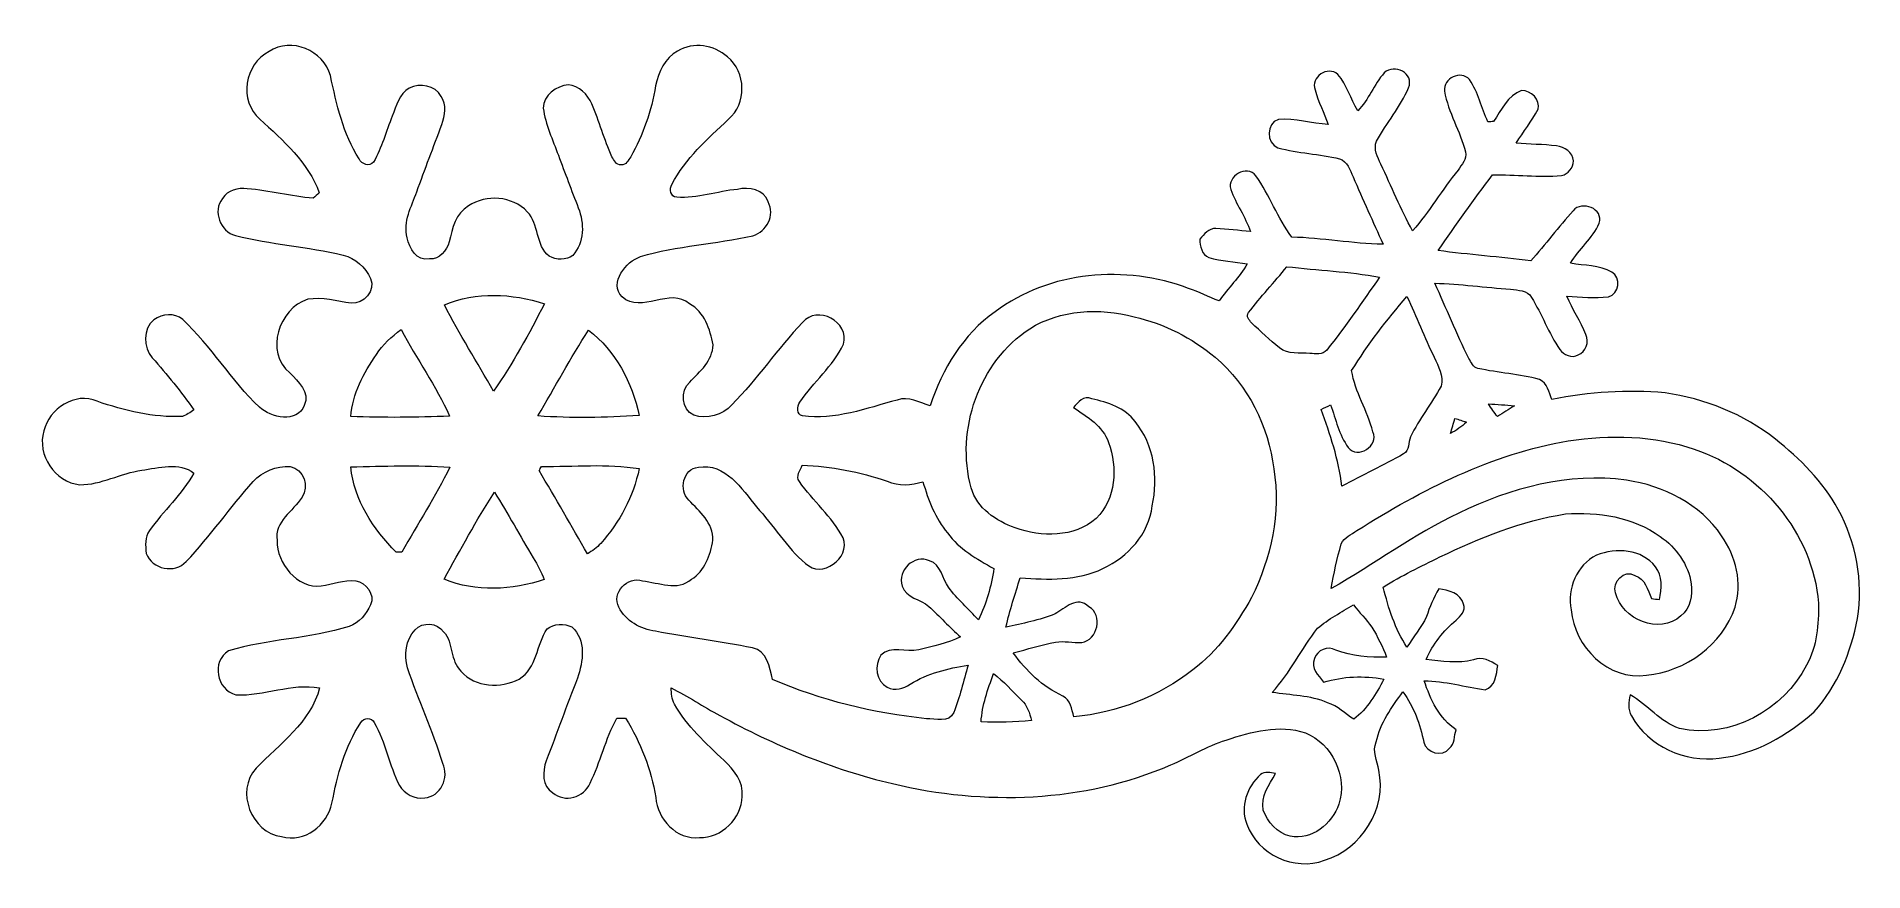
# Model space of a CAD drawing. Header units: centimetres. Extents: x -16.5 to 16.5, y -7.5 to 7.5.
import ezdxf

# ---------------------------------------------------------------- set-up
doc = ezdxf.new("R2010")
doc.units = ezdxf.units.CM
doc.header["$MEASUREMENT"] = 0
doc.layers.add('Layer 1', color=7, linetype='Continuous')

msp = doc.modelspace()

# ---------------------------------------------------------------- linework, layer by layer
at = {"layer": 'Layer 1', "color": 251, "lineweight": 9}
for points, knots in [([(-12.29333, 7.26808), (-11.89222, 7.53972), (-11.3112, 7.28642), (-11.18455, 6.83416), (-11.18455, 6.83416), (-11.07695, 6.31734), (-10.95877, 5.78289), (-10.66808, 5.3338), (-10.66808, 5.3338), (-10.62575, 5.23502), (-10.48358, 5.18493), (-10.40738, 5.27489), (-10.40738, 5.27489), (-10.26063, 5.53594), (-10.18266, 5.82734), (-10.07224, 6.10427), (-10.07224, 6.10427), (-9.99957, 6.28595), (-9.94771, 6.50679), (-9.76427, 6.6105), (-9.76427, 6.6105), (-9.57518, 6.70999), (-9.29437, 6.65919), (-9.19136, 6.45951), (-9.19136, 6.45951), (-9.08129, 6.31064), (-9.12997, 6.11626), (-9.1776, 5.95363), (-9.1776, 5.95363), (-9.32718, 5.54829), (-9.48416, 5.14612), (-9.62951, 4.73937), (-9.62951, 4.73937), (-9.72617, 4.47267), (-9.87751, 4.20244), (-9.80413, 3.90717), (-9.80413, 3.90717), (-9.75615, 3.72055), (-9.64115, 3.47995), (-9.40055, 3.52864), (-9.40055, 3.52864), (-9.22417, 3.51629), (-9.08482, 3.67892), (-9.04637, 3.83802), (-9.04637, 3.83802), (-8.98675, 4.07403), (-8.92818, 4.35343), (-8.69817, 4.48466), (-8.69817, 4.48466), (-8.37573, 4.69845), (-7.90654, 4.66387), (-7.63702, 4.37989), (-7.63702, 4.37989), (-7.41865, 4.15729), (-7.49273, 3.77346), (-7.2405, 3.57767), (-7.2405, 3.57767), (-7.11632, 3.5057), (-6.93323, 3.50006), (-6.81787, 3.59284), (-6.81787, 3.59284), (-6.60267, 3.81968), (-6.61008, 4.17316), (-6.71733, 4.44974), (-6.71733, 4.44974), (-6.84009, 4.76477), (-6.95863, 5.08121), (-7.07716, 5.39765), (-7.07716, 5.39765), (-7.18017, 5.67705), (-7.30858, 5.95045), (-7.35056, 6.2482), (-7.35056, 6.2482), (-7.34774, 6.48421), (-7.11526, 6.6479), (-6.89724, 6.66801), (-6.89724, 6.66801), (-6.70604, 6.65107), (-6.54729, 6.4955), (-6.47144, 6.3251), (-6.47144, 6.3251), (-6.3388, 6.01219), (-6.2506, 5.68164), (-6.11196, 5.37084), (-6.11196, 5.37084), (-6.07633, 5.30699), (-6.03117, 5.21774), (-5.9451, 5.22444), (-5.9451, 5.22444), (-5.85796, 5.21527), (-5.81386, 5.30946), (-5.77365, 5.36837), (-5.77365, 5.36837), (-5.54857, 5.76384), (-5.40041, 6.20128), (-5.32421, 6.64931), (-5.32421, 6.64931), (-5.27305, 6.89414), (-5.16228, 7.15942), (-4.92733, 7.27796), (-4.92733, 7.27796), (-4.64864, 7.44729), (-4.26799, 7.39049), (-4.03092, 7.17354), (-4.03092, 7.17354), (-3.68908, 6.9026), (-3.67391, 6.32475), (-4.01399, 6.04606), (-4.01399, 6.04606), (-4.38935, 5.68975), (-4.78798, 5.33909), (-5.02999, 4.87237), (-5.02999, 4.87237), (-5.07973, 4.79123), (-5.05786, 4.64236), (-4.94215, 4.64306), (-4.94215, 4.64306), (-4.57138, 4.61096), (-4.21366, 4.7496), (-3.84713, 4.78241), (-3.84713, 4.78241), (-3.64604, 4.83356), (-3.36453, 4.78241), (-3.29715, 4.55698), (-3.29715, 4.55698), (-3.1638, 4.31498), (-3.3229, 4.02006), (-3.5702, 3.94703), (-3.5702, 3.94703), (-4.23977, 3.79498), (-4.93721, 3.77064), (-5.59514, 3.56956), (-5.59514, 3.56956), (-5.85937, 3.4856), (-6.16805, 3.09754), (-5.92887, 2.84213), (-5.92887, 2.84213), (-5.58068, 2.5331), (-5.06421, 3.02628), (-4.71178, 2.71831), (-4.71178, 2.71831), (-4.4465, 2.57402), (-4.33784, 2.25687), (-4.28916, 1.97853), (-4.28916, 1.97853), (-4.29374, 1.69701), (-4.52481, 1.49417), (-4.70967, 1.30719), (-4.70967, 1.30719), (-4.87935, 1.15021), (-4.86242, 0.80872), (-4.63735, 0.71135), (-4.63735, 0.71135), (-4.3964, 0.62845), (-4.1163, 0.70853), (-3.94732, 0.89832), (-3.94732, 0.89832), (-3.49294, 1.3647), (-3.12428, 1.90762), (-2.67802, 2.3807), (-2.67802, 2.3807), (-2.41062, 2.70737), (-1.82077, 2.3934), (-1.93542, 1.99052), (-1.93542, 1.99052), (-2.12663, 1.5933), (-2.48223, 1.3079), (-2.72141, 0.94242), (-2.72141, 0.94242), (-2.77927, 0.86904), (-2.78385, 0.72405), (-2.67626, 0.69689), (-2.67626, 0.69689), (-2.09135, 0.61822), (-1.52408, 0.83165), (-0.96881, 0.98334), (-0.96881, 0.98334), (-0.76632, 1.05637), (-0.56841, 0.93537), (-0.3765, 0.88139), (-0.3765, 0.88139), (-0.1546, 1.53897), (0.21934, 2.1715), (0.79719, 2.57578), (0.79719, 2.57578), (1.78039, 3.31521), (3.14705, 3.42316), (4.28299, 2.99771), (4.28299, 2.99771), (4.47314, 2.93703), (4.64741, 2.83825), (4.83615, 2.77369), (4.83615, 2.77369), (4.99384, 3.0037), (5.20409, 3.19561), (5.34062, 3.44009), (5.34062, 3.44009), (5.11025, 3.47466), (4.87672, 3.49054), (4.652, 3.55227), (4.652, 3.55227), (4.52641, 3.60378), (4.48548, 3.76076), (4.4876, 3.88282), (4.4876, 3.88282), (4.55922, 3.97525), (4.64953, 4.08214), (4.77758, 4.07756), (4.77758, 4.07756), (4.98537, 4.06803), (5.19175, 4.0391), (5.39918, 4.02394), (5.39918, 4.02394), (5.30816, 4.28887), (5.14059, 4.51924), (5.04499, 4.78135), (5.04499, 4.78135), (4.97055, 5.01983), (5.33427, 5.24102), (5.4976, 5.02724), (5.4976, 5.02724), (5.74525, 4.6794), (5.88954, 4.267), (6.14354, 3.92163), (6.14354, 3.92163), (6.69493, 3.90681), (7.23927, 3.80098), (7.79066, 3.79498), (7.79066, 3.79498), (7.61039, 4.19997), (7.42342, 4.60143), (7.25091, 5.0096), (7.25091, 5.0096), (7.18988, 5.12813), (7.15107, 5.29217), (7.00679, 5.33415), (7.00679, 5.33415), (6.6406, 5.41988), (6.25996, 5.43575), (5.89624, 5.53453), (5.89624, 5.53453), (5.68422, 5.61496), (5.67893, 5.97727), (5.9033, 6.04218), (5.9033, 6.04218), (6.20563, 6.07181), (6.50196, 5.97092), (6.80288, 5.95292), (6.80288, 5.95292), (6.72774, 6.16212), (6.62508, 6.36144), (6.5644, 6.57593), (6.5644, 6.57593), (6.47092, 6.80524), (6.79865, 7.02255), (6.97504, 6.85639), (6.97504, 6.85639), (7.1412, 6.66765), (7.20611, 6.414), (7.33346, 6.20093), (7.33346, 6.20093), (7.53666, 6.39707), (7.62415, 6.67788), (7.81218, 6.88461), (7.81218, 6.88461), (7.99351, 7.05218), (8.35652, 6.88108), (8.25139, 6.61685), (8.25139, 6.61685), (8.10569, 6.26937), (7.8531, 5.98009), (7.67389, 5.65024), (7.67389, 5.65024), (7.6118, 5.50419), (7.69435, 5.36484), (7.7508, 5.23537), (7.7508, 5.23537), (7.94306, 4.83568), (8.10569, 4.42152), (8.323, 4.03452), (8.323, 4.03452), (8.62604, 4.37742), (8.85358, 4.77712), (9.14215, 5.13095), (9.14215, 5.13095), (9.20706, 5.22761), (9.31043, 5.33027), (9.27762, 5.45727), (9.27762, 5.45727), (9.18202, 5.83263), (8.96612, 6.17024), (8.89768, 6.55335), (8.89768, 6.55335), (8.87122, 6.7816), (9.19542, 6.94423), (9.34923, 6.76184), (9.34923, 6.76184), (9.50904, 6.53254), (9.56548, 6.25102), (9.67943, 5.99879), (9.67943, 5.99879), (9.70518, 6.0009), (9.75669, 6.00443), (9.78209, 6.00619), (9.78209, 6.00619), (9.9225, 6.21222), (10.03574, 6.47151), (10.28797, 6.56464), (10.28797, 6.56464), (10.45272, 6.5724), (10.63758, 6.39637), (10.58431, 6.22703), (10.58431, 6.22703), (10.47212, 6.01254), (10.32008, 5.8224), (10.19061, 5.61814), (10.19061, 5.61814), (10.43226, 5.59556), (10.67497, 5.5938), (10.91698, 5.5684), (10.91698, 5.5684), (11.06303, 5.55323), (11.21084, 5.45022), (11.22389, 5.29535), (11.22389, 5.29535), (11.2179, 5.1747), (11.13005, 5.05687), (11.0094, 5.03112), (11.0094, 5.03112), (10.59454, 4.99866), (10.17861, 5.04699), (9.76375, 5.0477), (9.76375, 5.0477), (9.42967, 4.59685), (9.10052, 4.14247), (8.78232, 3.68033), (8.78232, 3.68033), (9.3383, 3.60378), (9.89886, 3.56497), (10.4559, 3.49371), (10.4559, 3.49371), (10.71801, 3.78757), (10.95296, 4.10543), (11.21684, 4.39753), (11.21684, 4.39753), (11.377, 4.58626), (11.77035, 4.43845), (11.6885, 4.17104), (11.6885, 4.17104), (11.56432, 3.8987), (11.32302, 3.70502), (11.17027, 3.45067), (11.17027, 3.45067), (11.41722, 3.40305), (11.69168, 3.42033), (11.91357, 3.29086), (11.91357, 3.29086), (12.09737, 3.19808), (12.04093, 2.8954), (11.85501, 2.84495), (11.85501, 2.84495), (11.60489, 2.81708), (11.35513, 2.83825), (11.10571, 2.85554), (11.10571, 2.85554), (11.19849, 2.61424), (11.36007, 2.40539), (11.44897, 2.16303), (11.44897, 2.16303), (11.50929, 2.02615), (11.44685, 1.85294), (11.30856, 1.79756), (11.30856, 1.79756), (11.1932, 1.73194), (11.0475, 1.79403), (10.97624, 1.89563), (10.97624, 1.89563), (10.77481, 2.19126), (10.6531, 2.53133), (10.46613, 2.83472), (10.46613, 2.83472), (10.39275, 2.96772), (10.2213, 2.96243), (10.09077, 2.98183), (10.09077, 2.98183), (9.63428, 3.01182), (9.18025, 3.08061), (8.7227, 3.08978), (8.7227, 3.08978), (8.93119, 2.63999), (9.11358, 2.17785), (9.33794, 1.73547), (9.33794, 1.73547), (9.37851, 1.66738), (9.41026, 1.56825), (9.50128, 1.55343), (9.50128, 1.55343), (9.86852, 1.47018), (10.24952, 1.45607), (10.61253, 1.35306), (10.61253, 1.35306), (10.75576, 1.29344), (10.78151, 1.11916), (10.83513, 0.99111), (10.83513, 0.99111), (11.5047, 1.12798), (12.19192, 1.17631), (12.87348, 1.11211), (12.87348, 1.11211), (13.59385, 1.01157), (14.28988, 0.7297), (14.8635, 0.27885), (14.8635, 0.27885), (15.30588, -0.07711), (15.72216, -0.48492), (15.9938, -0.98974), (15.9938, -0.98974), (16.3233, -1.5817), (16.45135, -2.28585), (16.34446, -2.95507), (16.34446, -2.95507), (16.22487, -3.56608), (15.98851, -4.17638), (15.55988, -4.63852), (15.55988, -4.63852), (15.0854, -5.06715), (14.49767, -5.40934), (13.85103, -5.47425), (13.85103, -5.47425), (13.23896, -5.56562), (12.57256, -5.25588), (12.26741, -4.71366), (12.26741, -4.71366), (12.20179, -4.59689), (12.21343, -4.45896), (12.2473, -4.33513), (12.2473, -4.33513), (12.55951, -4.51293), (12.78458, -4.82479), (13.1356, -4.94085), (13.1356, -4.94085), (14.04435, -5.13982), (15.01202, -4.60818), (15.42689, -3.7975), (15.42689, -3.7975), (15.61598, -3.45883), (15.6442, -3.05843), (15.64208, -2.67849), (15.64208, -2.67849), (15.53907, -1.4166), (14.59257, -0.29724), (13.40194, 0.09434), (13.40194, 0.09434), (12.67628, 0.35117), (11.88394, 0.35963), (11.1297, 0.24639), (11.1297, 0.24639), (9.75316, 0.01285), (8.48951, -0.63379), (7.31935, -1.3711), (7.31935, -1.3711), (7.22057, -1.4413), (7.08828, -1.4928), (7.03677, -1.61063), (7.03677, -1.61063), (6.9634, -1.87627), (6.8999, -2.14579), (6.85756, -2.41849), (6.85756, -2.41849), (7.63226, -1.98246), (8.34558, -1.43389), (9.15591, -1.05853), (9.15591, -1.05853), (10.0876, -0.60275), (11.13499, -0.31523), (12.1771, -0.46234), (12.1771, -0.46234), (12.8442, -0.56182), (13.51342, -0.89238), (13.89407, -1.46529), (13.89407, -1.46529), (14.14701, -1.83429), (14.27683, -2.31689), (14.13607, -2.75328), (14.13607, -2.75328), (13.91453, -3.43238), (13.24072, -3.91498), (12.5394, -3.97636), (12.5394, -3.97636), (11.85113, -4.08854), (11.23624, -3.45954), (11.18368, -2.80267), (11.18368, -2.80267), (11.10077, -2.41849), (11.28563, -1.99304), (11.63805, -1.81383), (11.63805, -1.81383), (11.98942, -1.67731), (12.45685, -1.70165), (12.70097, -2.02444), (12.70097, -2.02444), (12.83644, -2.1906), (12.81245, -2.41673), (12.77647, -2.61464), (12.77647, -2.61464), (12.72814, -2.60864), (12.68016, -2.603), (12.63253, -2.59735), (12.63253, -2.59735), (12.55986, -2.44178), (12.51823, -2.23893), (12.3302, -2.18107), (12.3302, -2.18107), (12.14217, -2.06183), (11.91428, -2.30137), (11.98342, -2.49646), (11.98342, -2.49646), (12.09455, -2.97659), (12.77753, -3.25881), (13.16029, -2.90885), (13.16029, -2.90885), (13.33703, -2.77586), (13.36525, -2.53385), (13.34762, -2.32889), (13.34762, -2.32889), (13.29293, -1.98211), (13.07492, -1.67484), (12.78776, -1.47905), (12.78776, -1.47905), (12.30057, -1.12239), (11.66592, -1.02784), (11.07749, -1.07159), (11.07749, -1.07159), (10.28515, -1.19435), (9.53515, -1.50374), (8.81513, -1.84699), (8.81513, -1.84699), (8.47046, -2.0195), (8.12015, -2.18213), (7.79525, -2.39062), (7.79525, -2.39062), (7.88591, -2.76951), (8.00727, -3.14521), (8.21964, -3.47577), (8.21964, -3.47577), (8.3357, -3.29126), (8.47858, -3.12123), (8.57277, -2.92367), (8.57277, -2.92367), (8.62886, -2.74869), (8.70718, -2.58324), (8.79325, -2.42131), (8.79325, -2.42131), (8.96506, -2.44848), (9.19436, -2.5014), (9.24375, -2.69825), (9.24375, -2.69825), (9.28785, -2.8136), (9.18766, -2.9145), (9.10899, -2.984), (9.10899, -2.984), (8.88215, -3.18049), (8.68777, -3.41862), (8.56501, -3.69414), (8.56501, -3.69414), (8.84899, -3.72624), (9.13862, -3.77492), (9.42049, -3.70331), (9.42049, -3.70331), (9.58136, -3.63028), (9.72529, -3.7273), (9.85688, -3.80385), (9.85688, -3.80385), (9.84171, -3.96719), (9.81243, -4.18062), (9.63287, -4.24553), (9.63287, -4.24553), (9.26668, -4.18591), (8.90544, -4.08784), (8.53185, -4.08008), (8.53185, -4.08008), (8.64509, -4.41733), (8.80243, -4.75847), (9.10758, -4.96555), (9.10758, -4.96555), (9.0656, -5.06926), (9.08994, -5.22237), (8.98693, -5.29822), (8.98693, -5.29822), (8.86134, -5.46473), (8.56571, -5.38147), (8.52444, -5.18568), (8.52444, -5.18568), (8.4627, -4.86148), (8.33888, -4.54821), (8.14802, -4.27869), (8.14802, -4.27869), (7.94835, -4.55738), (7.73633, -4.83749), (7.6693, -5.18286), (7.6693, -5.18286), (7.58358, -5.35184), (7.69329, -5.524), (7.71234, -5.69403), (7.71234, -5.69403), (7.8658, -6.38054), (7.40084, -7.1182), (6.73338, -7.31752), (6.73338, -7.31752), (6.19469, -7.51966), (5.52477, -7.21204), (5.33674, -6.66876), (5.33674, -6.66876), (5.20515, -6.35549), (5.33815, -5.98755), (5.58192, -5.77129), (5.58192, -5.77129), (5.65918, -5.70885), (5.76183, -5.74095), (5.85038, -5.7533), (5.85038, -5.7533), (5.73961, -5.9565), (5.57804, -6.16252), (5.63131, -6.41123), (5.63131, -6.41123), (5.70892, -6.62537), (5.88319, -6.83421), (6.11567, -6.88254), (6.11567, -6.88254), (6.50232, -6.96827), (6.87308, -6.65465), (6.99373, -6.30399), (6.99373, -6.30399), (7.15284, -5.80481), (6.87308, -5.21284), (6.39013, -5.01846), (6.39013, -5.01846), (5.91706, -4.86501), (5.41893, -4.99518), (4.9635, -5.14935), (4.9635, -5.14935), (4.61248, -5.258), (4.29851, -5.45309), (3.96302, -5.59808), (3.96302, -5.59808), (2.39281, -6.27965), (0.59682, -6.3308), (-1.05454, -5.93569), (-1.05454, -5.93569), (-2.14356, -5.67816), (-3.18637, -5.24318), (-4.16604, -4.7059), (-4.16604, -4.7059), (-4.46308, -4.5468), (-4.74248, -4.35595), (-5.04587, -4.20849), (-5.04587, -4.20849), (-5.03916, -4.30832), (-5.03246, -4.41275), (-4.98201, -4.502), (-4.98201, -4.502), (-4.75729, -4.89711), (-4.42004, -5.20967), (-4.0909, -5.51623), (-4.0909, -5.51623), (-3.90922, -5.68345), (-3.73671, -5.90358), (-3.76422, -6.16676), (-3.76422, -6.16676), (-3.77269, -6.56681), (-4.13499, -6.91747), (-4.53504, -6.90653), (-4.53504, -6.90653), (-4.94568, -6.95521), (-5.29316, -6.57386), (-5.32209, -6.18369), (-5.32209, -6.18369), (-5.40499, -5.67675), (-5.59443, -5.19062), (-5.86431, -4.75459), (-5.86431, -4.75459), (-5.91793, -4.75564), (-5.9712, -4.75635), (-6.02447, -4.75741), (-6.02447, -4.75741), (-6.23014, -5.12783), (-6.31833, -5.54939), (-6.50495, -5.92722), (-6.50495, -5.92722), (-6.60832, -6.18686), (-6.96639, -6.2867), (-7.17911, -6.09938), (-7.17911, -6.09938), (-7.38372, -5.98296), (-7.35656, -5.71555), (-7.298, -5.52329), (-7.298, -5.52329), (-7.10468, -5.02869), (-6.92723, -4.5281), (-6.73461, -4.03351), (-6.73461, -4.03351), (-6.62807, -3.73118), (-6.56987, -3.34912), (-6.8341, -3.10747), (-6.8341, -3.10747), (-6.97203, -3.04361), (-7.15759, -3.04503), (-7.27895, -3.14345), (-7.27895, -3.14345), (-7.47298, -3.42708), (-7.46028, -3.85783), (-7.78413, -4.04974), (-7.78413, -4.04974), (-8.11503, -4.2159), (-8.57823, -4.20743), (-8.83293, -3.90686), (-8.83293, -3.90686), (-9.03613, -3.71954), (-8.9617, -3.39498), (-9.1455, -3.19637), (-9.1455, -3.19637), (-9.25768, -3.03409), (-9.52932, -3.0101), (-9.6602, -3.16038), (-9.6602, -3.16038), (-9.83412, -3.34348), (-9.85564, -3.61018), (-9.79531, -3.84548), (-9.79531, -3.84548), (-9.60728, -4.42862), (-9.33423, -4.98319), (-9.16243, -5.57197), (-9.16243, -5.57197), (-9.03825, -5.8168), (-9.19982, -6.18228), (-9.48734, -6.18863), (-9.48734, -6.18863), (-9.66761, -6.22779), (-9.84823, -6.11807), (-9.94172, -5.97026), (-9.94172, -5.97026), (-10.1301, -5.60654), (-10.19254, -5.18886), (-10.39609, -4.8329), (-10.39609, -4.8329), (-10.44689, -4.7366), (-10.57989, -4.74224), (-10.63598, -4.82973), (-10.63598, -4.82973), (-10.92526, -5.2647), (-11.06108, -5.77976), (-11.15809, -6.28741), (-11.15809, -6.28741), (-11.24382, -6.68463), (-11.64987, -7.00813), (-12.06791, -6.89171), (-12.06791, -6.89171), (-12.60942, -6.81657), (-12.90611, -6.0708), (-12.52546, -5.65735), (-12.52546, -5.65735), (-12.10107, -5.21814), (-11.54474, -4.83008), (-11.38105, -4.20919), (-11.38105, -4.20919), (-11.89187, -4.11324), (-12.38223, -4.36194), (-12.89164, -4.33125), (-12.89164, -4.33125), (-13.24513, -4.24623), (-13.33438, -3.72871), (-13.02358, -3.54033), (-13.02358, -3.54033), (-12.3145, -3.32337), (-11.55532, -3.3269), (-10.84871, -3.09829), (-10.84871, -3.09829), (-10.66879, -3.0348), (-10.5365, -2.88028), (-10.461, -2.70989), (-10.461, -2.70989), (-10.38163, -2.5215), (-10.53967, -2.30701), (-10.73088, -2.27703), (-10.73088, -2.27703), (-10.94325, -2.25198), (-11.14433, -2.34123), (-11.35142, -2.36946), (-11.35142, -2.36946), (-11.78745, -2.4192), (-12.15504, -1.96059), (-12.1494, -1.54854), (-12.1494, -1.54854), (-12.19843, -1.20564), (-11.85906, -1.02361), (-11.69749, -0.77067), (-11.69749, -0.77067), (-11.56379, -0.57805), (-11.66327, -0.25244), (-11.91127, -0.21681), (-11.91127, -0.21681), (-12.16245, -0.20093), (-12.40834, -0.30218), (-12.57943, -0.48668), (-12.57943, -0.48668), (-12.99677, -0.95411), (-13.35413, -1.4734), (-13.78523, -1.92884), (-13.78523, -1.92884), (-13.9916, -2.15567), (-14.40612, -2.06924), (-14.50666, -1.78208), (-14.50666, -1.78208), (-14.52218, -1.64626), (-14.53418, -1.48822), (-14.4488, -1.3718), (-14.4488, -1.3718), (-14.19551, -1.01514), (-13.86355, -0.7181), (-13.64694, -0.33499), (-13.64694, -0.33499), (-13.91399, -0.12685), (-14.28229, -0.23903), (-14.5878, -0.28207), (-14.5878, -0.28207), (-14.96845, -0.33569), (-15.31593, -0.54771), (-15.70505, -0.54418), (-15.70505, -0.54418), (-16.15272, -0.50079), (-16.48468, -0.00338), (-16.35169, 0.42701), (-16.35169, 0.42701), (-16.26138, 0.83024), (-15.78689, 1.13574), (-15.39107, 0.96112), (-15.39107, 0.96112), (-14.8993, 0.78896), (-14.38037, 0.66232), (-13.85543, 0.68842), (-13.85543, 0.68842), (-13.77782, 0.70782), (-13.71573, 0.76215), (-13.64941, 0.80413), (-13.64941, 0.80413), (-13.87519, 1.13645), (-14.13589, 1.44266), (-14.3973, 1.74711), (-14.3973, 1.74711), (-14.56346, 1.93337), (-14.57263, 2.26851), (-14.36767, 2.42832), (-14.36767, 2.42832), (-14.2195, 2.53557), (-13.99619, 2.56802), (-13.85014, 2.43432), (-13.85014, 2.43432), (-13.33791, 1.95489), (-12.97243, 1.34071), (-12.46725, 0.85458), (-12.46725, 0.85458), (-12.2577, 0.65949), (-11.78604, 0.56142), (-11.65904, 0.88704), (-11.65904, 0.88704), (-11.54791, 1.1241), (-11.77334, 1.31778), (-11.91657, 1.47476), (-11.91657, 1.47476), (-12.37518, 1.84306), (-12.11518, 2.63858), (-11.59624, 2.80015), (-11.59624, 2.80015), (-11.33131, 2.84601), (-11.0706, 2.76029), (-10.80955, 2.7303), (-10.80955, 2.7303), (-10.58448, 2.70772), (-10.37069, 2.96031), (-10.46171, 3.17551), (-10.46171, 3.17551), (-10.55872, 3.37482), (-10.7337, 3.54627), (-10.9556, 3.59566), (-10.9556, 3.59566), (-11.59589, 3.75194), (-12.25982, 3.79146), (-12.90011, 3.9495), (-12.90011, 3.9495), (-13.17104, 4.02111), (-13.31533, 4.394), (-13.13118, 4.6159), (-13.13118, 4.6159), (-13.03981, 4.77253), (-12.8539, 4.81486), (-12.68492, 4.7944), (-12.68492, 4.7944), (-12.28592, 4.75912), (-11.89646, 4.65576), (-11.49676, 4.62189), (-11.49676, 4.62189), (-11.46078, 4.6547), (-11.42444, 4.68751), (-11.3881, 4.71997), (-11.3881, 4.71997), (-11.5846, 5.27242), (-12.04251, 5.66153), (-12.45702, 6.051), (-12.45702, 6.051), (-12.84613, 6.37308), (-12.73183, 7.04865), (-12.29333, 7.26808), (-12.29333, 7.26808), (-12.29333, 7.26808), (-12.29333, 7.26808), (-12.29333, 7.26808)], [0, 0, 0, 0, 0.00434783, 0.00434783, 0.00434783, 0.00434783, 0.00869565, 0.00869565, 0.00869565, 0.00869565, 0.01304348, 0.01304348, 0.01304348, 0.01304348, 0.0173913, 0.0173913, 0.0173913, 0.0173913, 0.02173913, 0.02173913, 0.02173913, 0.02173913, 0.02608696, 0.02608696, 0.02608696, 0.02608696, 0.03043478, 0.03043478, 0.03043478, 0.03043478, 0.03478261, 0.03478261, 0.03478261, 0.03478261, 0.03913043, 0.03913043, 0.03913043, 0.03913043, 0.04347826, 0.04347826, 0.04347826, 0.04347826, 0.04782609, 0.04782609, 0.04782609, 0.04782609, 0.05217391, 0.05217391, 0.05217391, 0.05217391, 0.05652174, 0.05652174, 0.05652174, 0.05652174, 0.06086957, 0.06086957, 0.06086957, 0.06086957, 0.06521739, 0.06521739, 0.06521739, 0.06521739, 0.06956522, 0.06956522, 0.06956522, 0.06956522, 0.07391304, 0.07391304, 0.07391304, 0.07391304, 0.07826087, 0.07826087, 0.07826087, 0.07826087, 0.0826087, 0.0826087, 0.0826087, 0.0826087, 0.08695652, 0.08695652, 0.08695652, 0.08695652, 0.09130435, 0.09130435, 0.09130435, 0.09130435, 0.09565217, 0.09565217, 0.09565217, 0.09565217, 0.1, 0.1, 0.1, 0.1, 0.10434783, 0.10434783, 0.10434783, 0.10434783, 0.10869565, 0.10869565, 0.10869565, 0.10869565, 0.11304348, 0.11304348, 0.11304348, 0.11304348, 0.1173913, 0.1173913, 0.1173913, 0.1173913, 0.12173913, 0.12173913, 0.12173913, 0.12173913, 0.12608696, 0.12608696, 0.12608696, 0.12608696, 0.13043478, 0.13043478, 0.13043478, 0.13043478, 0.13478261, 0.13478261, 0.13478261, 0.13478261, 0.13913043, 0.13913043, 0.13913043, 0.13913043, 0.14347826, 0.14347826, 0.14347826, 0.14347826, 0.14782609, 0.14782609, 0.14782609, 0.14782609, 0.15217391, 0.15217391, 0.15217391, 0.15217391, 0.15652174, 0.15652174, 0.15652174, 0.15652174, 0.16086957, 0.16086957, 0.16086957, 0.16086957, 0.16521739, 0.16521739, 0.16521739, 0.16521739, 0.16956522, 0.16956522, 0.16956522, 0.16956522, 0.17391304, 0.17391304, 0.17391304, 0.17391304, 0.17826087, 0.17826087, 0.17826087, 0.17826087, 0.1826087, 0.1826087, 0.1826087, 0.1826087, 0.18695652, 0.18695652, 0.18695652, 0.18695652, 0.19130435, 0.19130435, 0.19130435, 0.19130435, 0.19565217, 0.19565217, 0.19565217, 0.19565217, 0.2, 0.2, 0.2, 0.2, 0.20434783, 0.20434783, 0.20434783, 0.20434783, 0.20869565, 0.20869565, 0.20869565, 0.20869565, 0.21304348, 0.21304348, 0.21304348, 0.21304348, 0.2173913, 0.2173913, 0.2173913, 0.2173913, 0.22173913, 0.22173913, 0.22173913, 0.22173913, 0.22608696, 0.22608696, 0.22608696, 0.22608696, 0.23043478, 0.23043478, 0.23043478, 0.23043478, 0.23478261, 0.23478261, 0.23478261, 0.23478261, 0.23913043, 0.23913043, 0.23913043, 0.23913043, 0.24347826, 0.24347826, 0.24347826, 0.24347826, 0.24782609, 0.24782609, 0.24782609, 0.24782609, 0.25217391, 0.25217391, 0.25217391, 0.25217391, 0.25652174, 0.25652174, 0.25652174, 0.25652174, 0.26086957, 0.26086957, 0.26086957, 0.26086957, 0.26521739, 0.26521739, 0.26521739, 0.26521739, 0.26956522, 0.26956522, 0.26956522, 0.26956522, 0.27391304, 0.27391304, 0.27391304, 0.27391304, 0.27826087, 0.27826087, 0.27826087, 0.27826087, 0.2826087, 0.2826087, 0.2826087, 0.2826087, 0.28695652, 0.28695652, 0.28695652, 0.28695652, 0.29130435, 0.29130435, 0.29130435, 0.29130435, 0.29565217, 0.29565217, 0.29565217, 0.29565217, 0.3, 0.3, 0.3, 0.3, 0.30434783, 0.30434783, 0.30434783, 0.30434783, 0.30869565, 0.30869565, 0.30869565, 0.30869565, 0.31304348, 0.31304348, 0.31304348, 0.31304348, 0.3173913, 0.3173913, 0.3173913, 0.3173913, 0.32173913, 0.32173913, 0.32173913, 0.32173913, 0.32608696, 0.32608696, 0.32608696, 0.32608696, 0.33043478, 0.33043478, 0.33043478, 0.33043478, 0.33478261, 0.33478261, 0.33478261, 0.33478261, 0.33913043, 0.33913043, 0.33913043, 0.33913043, 0.34347826, 0.34347826, 0.34347826, 0.34347826, 0.34782609, 0.34782609, 0.34782609, 0.34782609, 0.35217391, 0.35217391, 0.35217391, 0.35217391, 0.35652174, 0.35652174, 0.35652174, 0.35652174, 0.36086957, 0.36086957, 0.36086957, 0.36086957, 0.36521739, 0.36521739, 0.36521739, 0.36521739, 0.36956522, 0.36956522, 0.36956522, 0.36956522, 0.37391304, 0.37391304, 0.37391304, 0.37391304, 0.37826087, 0.37826087, 0.37826087, 0.37826087, 0.3826087, 0.3826087, 0.3826087, 0.3826087, 0.38695652, 0.38695652, 0.38695652, 0.38695652, 0.39130435, 0.39130435, 0.39130435, 0.39130435, 0.39565217, 0.39565217, 0.39565217, 0.39565217, 0.4, 0.4, 0.4, 0.4, 0.40434783, 0.40434783, 0.40434783, 0.40434783, 0.40869565, 0.40869565, 0.40869565, 0.40869565, 0.41304348, 0.41304348, 0.41304348, 0.41304348, 0.4173913, 0.4173913, 0.4173913, 0.4173913, 0.42173913, 0.42173913, 0.42173913, 0.42173913, 0.42608696, 0.42608696, 0.42608696, 0.42608696, 0.43043478, 0.43043478, 0.43043478, 0.43043478, 0.43478261, 0.43478261, 0.43478261, 0.43478261, 0.43913043, 0.43913043, 0.43913043, 0.43913043, 0.44347826, 0.44347826, 0.44347826, 0.44347826, 0.44782609, 0.44782609, 0.44782609, 0.44782609, 0.45217391, 0.45217391, 0.45217391, 0.45217391, 0.45652174, 0.45652174, 0.45652174, 0.45652174, 0.46086957, 0.46086957, 0.46086957, 0.46086957, 0.46521739, 0.46521739, 0.46521739, 0.46521739, 0.46956522, 0.46956522, 0.46956522, 0.46956522, 0.47391304, 0.47391304, 0.47391304, 0.47391304, 0.47826087, 0.47826087, 0.47826087, 0.47826087, 0.4826087, 0.4826087, 0.4826087, 0.4826087, 0.48695652, 0.48695652, 0.48695652, 0.48695652, 0.49130435, 0.49130435, 0.49130435, 0.49130435, 0.49565217, 0.49565217, 0.49565217, 0.49565217, 0.5, 0.5, 0.5, 0.5, 0.50434783, 0.50434783, 0.50434783, 0.50434783, 0.50869565, 0.50869565, 0.50869565, 0.50869565, 0.51304348, 0.51304348, 0.51304348, 0.51304348, 0.5173913, 0.5173913, 0.5173913, 0.5173913, 0.52173913, 0.52173913, 0.52173913, 0.52173913, 0.52608696, 0.52608696, 0.52608696, 0.52608696, 0.53043478, 0.53043478, 0.53043478, 0.53043478, 0.53478261, 0.53478261, 0.53478261, 0.53478261, 0.53913043, 0.53913043, 0.53913043, 0.53913043, 0.54347826, 0.54347826, 0.54347826, 0.54347826, 0.54782609, 0.54782609, 0.54782609, 0.54782609, 0.55217391, 0.55217391, 0.55217391, 0.55217391, 0.55652174, 0.55652174, 0.55652174, 0.55652174, 0.56086957, 0.56086957, 0.56086957, 0.56086957, 0.56521739, 0.56521739, 0.56521739, 0.56521739, 0.56956522, 0.56956522, 0.56956522, 0.56956522, 0.57391304, 0.57391304, 0.57391304, 0.57391304, 0.57826087, 0.57826087, 0.57826087, 0.57826087, 0.5826087, 0.5826087, 0.5826087, 0.5826087, 0.58695652, 0.58695652, 0.58695652, 0.58695652, 0.59130435, 0.59130435, 0.59130435, 0.59130435, 0.59565217, 0.59565217, 0.59565217, 0.59565217, 0.6, 0.6, 0.6, 0.6, 0.60434783, 0.60434783, 0.60434783, 0.60434783, 0.60869565, 0.60869565, 0.60869565, 0.60869565, 0.61304348, 0.61304348, 0.61304348, 0.61304348, 0.6173913, 0.6173913, 0.6173913, 0.6173913, 0.62173913, 0.62173913, 0.62173913, 0.62173913, 0.62608696, 0.62608696, 0.62608696, 0.62608696, 0.63043478, 0.63043478, 0.63043478, 0.63043478, 0.63478261, 0.63478261, 0.63478261, 0.63478261, 0.63913043, 0.63913043, 0.63913043, 0.63913043, 0.64347826, 0.64347826, 0.64347826, 0.64347826, 0.64782609, 0.64782609, 0.64782609, 0.64782609, 0.65217391, 0.65217391, 0.65217391, 0.65217391, 0.65652174, 0.65652174, 0.65652174, 0.65652174, 0.66086957, 0.66086957, 0.66086957, 0.66086957, 0.66521739, 0.66521739, 0.66521739, 0.66521739, 0.66956522, 0.66956522, 0.66956522, 0.66956522, 0.67391304, 0.67391304, 0.67391304, 0.67391304, 0.67826087, 0.67826087, 0.67826087, 0.67826087, 0.6826087, 0.6826087, 0.6826087, 0.6826087, 0.68695652, 0.68695652, 0.68695652, 0.68695652, 0.69130435, 0.69130435, 0.69130435, 0.69130435, 0.69565217, 0.69565217, 0.69565217, 0.69565217, 0.7, 0.7, 0.7, 0.7, 0.70434783, 0.70434783, 0.70434783, 0.70434783, 0.70869565, 0.70869565, 0.70869565, 0.70869565, 0.71304348, 0.71304348, 0.71304348, 0.71304348, 0.7173913, 0.7173913, 0.7173913, 0.7173913, 0.72173913, 0.72173913, 0.72173913, 0.72173913, 0.72608696, 0.72608696, 0.72608696, 0.72608696, 0.73043478, 0.73043478, 0.73043478, 0.73043478, 0.73478261, 0.73478261, 0.73478261, 0.73478261, 0.73913043, 0.73913043, 0.73913043, 0.73913043, 0.74347826, 0.74347826, 0.74347826, 0.74347826, 0.74782609, 0.74782609, 0.74782609, 0.74782609, 0.75217391, 0.75217391, 0.75217391, 0.75217391, 0.75652174, 0.75652174, 0.75652174, 0.75652174, 0.76086957, 0.76086957, 0.76086957, 0.76086957, 0.76521739, 0.76521739, 0.76521739, 0.76521739, 0.76956522, 0.76956522, 0.76956522, 0.76956522, 0.77391304, 0.77391304, 0.77391304, 0.77391304, 0.77826087, 0.77826087, 0.77826087, 0.77826087, 0.7826087, 0.7826087, 0.7826087, 0.7826087, 0.78695652, 0.78695652, 0.78695652, 0.78695652, 0.79130435, 0.79130435, 0.79130435, 0.79130435, 0.79565217, 0.79565217, 0.79565217, 0.79565217, 0.8, 0.8, 0.8, 0.8, 0.80434783, 0.80434783, 0.80434783, 0.80434783, 0.80869565, 0.80869565, 0.80869565, 0.80869565, 0.81304348, 0.81304348, 0.81304348, 0.81304348, 0.8173913, 0.8173913, 0.8173913, 0.8173913, 0.82173913, 0.82173913, 0.82173913, 0.82173913, 0.82608696, 0.82608696, 0.82608696, 0.82608696, 0.83043478, 0.83043478, 0.83043478, 0.83043478, 0.83478261, 0.83478261, 0.83478261, 0.83478261, 0.83913043, 0.83913043, 0.83913043, 0.83913043, 0.84347826, 0.84347826, 0.84347826, 0.84347826, 0.84782609, 0.84782609, 0.84782609, 0.84782609, 0.85217391, 0.85217391, 0.85217391, 0.85217391, 0.85652174, 0.85652174, 0.85652174, 0.85652174, 0.86086957, 0.86086957, 0.86086957, 0.86086957, 0.86521739, 0.86521739, 0.86521739, 0.86521739, 0.86956522, 0.86956522, 0.86956522, 0.86956522, 0.87391304, 0.87391304, 0.87391304, 0.87391304, 0.87826087, 0.87826087, 0.87826087, 0.87826087, 0.8826087, 0.8826087, 0.8826087, 0.8826087, 0.88695652, 0.88695652, 0.88695652, 0.88695652, 0.89130435, 0.89130435, 0.89130435, 0.89130435, 0.89565217, 0.89565217, 0.89565217, 0.89565217, 0.9, 0.9, 0.9, 0.9, 0.90434783, 0.90434783, 0.90434783, 0.90434783, 0.90869565, 0.90869565, 0.90869565, 0.90869565, 0.91304348, 0.91304348, 0.91304348, 0.91304348, 0.9173913, 0.9173913, 0.9173913, 0.9173913, 0.92173913, 0.92173913, 0.92173913, 0.92173913, 0.92608696, 0.92608696, 0.92608696, 0.92608696, 0.93043478, 0.93043478, 0.93043478, 0.93043478, 0.93478261, 0.93478261, 0.93478261, 0.93478261, 0.93913043, 0.93913043, 0.93913043, 0.93913043, 0.94347826, 0.94347826, 0.94347826, 0.94347826, 0.94782609, 0.94782609, 0.94782609, 0.94782609, 0.95217391, 0.95217391, 0.95217391, 0.95217391, 0.95652174, 0.95652174, 0.95652174, 0.95652174, 0.96086957, 0.96086957, 0.96086957, 0.96086957, 0.96521739, 0.96521739, 0.96521739, 0.96521739, 0.96956522, 0.96956522, 0.96956522, 0.96956522, 0.97391304, 0.97391304, 0.97391304, 0.97391304, 0.97826087, 0.97826087, 0.97826087, 0.97826087, 0.9826087, 0.9826087, 0.9826087, 0.9826087, 0.98695652, 0.98695652, 0.98695652, 0.98695652, 0.99130435, 0.99130435, 0.99130435, 0.99130435, 1, 1, 1, 1]), ([(6.05535, 3.38858), (5.83239, 3.10601), (5.58227, 2.84566), (5.3639, 2.55991), (5.3639, 2.55991), (5.31451, 2.495), (5.37625, 2.42268), (5.42105, 2.37505), (5.42105, 2.37505), (5.58227, 2.21948), (5.74808, 2.06637), (5.92517, 1.92773), (5.92517, 1.92773), (6.0744, 1.79297), (6.29065, 1.84201), (6.47339, 1.82084), (6.47339, 1.82084), (6.56723, 1.82119), (6.70763, 1.79262), (6.77607, 1.8854), (6.77607, 1.8854), (7.11403, 2.30767), (7.41742, 2.75782), (7.72857, 3.19985), (7.72857, 3.19985), (7.17542, 3.30251), (6.61273, 3.32367), (6.05535, 3.38858), (6.05535, 3.38858), (6.05535, 3.38858), (6.05535, 3.38858), (6.05535, 3.38858)], [0, 0, 0, 0, 0.11111111, 0.11111111, 0.11111111, 0.11111111, 0.22222222, 0.22222222, 0.22222222, 0.22222222, 0.33333333, 0.33333333, 0.33333333, 0.33333333, 0.44444444, 0.44444444, 0.44444444, 0.44444444, 0.55555556, 0.55555556, 0.55555556, 0.55555556, 0.66666667, 0.66666667, 0.66666667, 0.66666667, 0.77777778, 0.77777778, 0.77777778, 0.77777778, 1, 1, 1, 1]), ([(-9.13138, 2.69855), (-8.86257, 2.16515), (-8.53731, 1.66315), (-8.24485, 1.14315), (-8.24485, 1.14315), (-7.89843, 1.64269), (-7.60421, 2.17891), (-7.3294, 2.72042), (-7.3294, 2.72042), (-7.90866, 2.90986), (-8.56306, 2.93844), (-9.13138, 2.69855), (-9.13138, 2.69855), (-9.13138, 2.69855), (-9.13138, 2.69855), (-9.13138, 2.69855)], [0, 0, 0, 0, 0.2, 0.2, 0.2, 0.2, 0.4, 0.4, 0.4, 0.4, 0.6, 0.6, 0.6, 0.6, 1, 1, 1, 1]), ([(1.41985, 2.26957), (0.5058, 1.6702), (0.08035, 0.44465), (0.36434, -0.60063), (0.36434, -0.60063), (0.47087, -0.97105), (0.81518, -1.19682), (1.15809, -1.32382), (1.15809, -1.32382), (1.63292, -1.48786), (2.221, -1.50127), (2.61964, -1.15237), (2.61964, -1.15237), (2.98053, -0.79854), (3.00347, -0.23586), (2.84119, 0.21676), (2.84119, 0.21676), (2.73994, 0.51591), (2.45666, 0.68348), (2.20866, 0.84823), (2.20866, 0.84823), (2.29579, 0.93925), (2.38787, 1.08001), (2.54168, 1.00698), (2.54168, 1.00698), (2.82884, 0.94172), (3.13787, 0.84012), (3.32344, 0.59458), (3.32344, 0.59458), (3.66245, 0.17337), (3.74359, -0.40907), (3.62894, -0.92765), (3.62894, -0.92765), (3.57003, -1.43318), (3.18903, -1.84593), (2.74065, -2.05548), (2.74065, -2.05548), (2.27392, -2.27809), (1.75075, -2.26115), (1.2484, -2.22058), (1.2484, -2.22058), (1.16091, -2.51656), (1.06001, -2.80902), (0.99228, -3.11029), (0.99228, -3.11029), (1.28967, -3.04644), (1.59377, -2.99035), (1.87634, -2.87463), (1.87634, -2.87463), (2.05943, -2.77268), (2.27921, -2.53879), (2.48735, -2.74799), (2.48735, -2.74799), (2.7477, -2.8898), (2.64434, -3.34665), (2.35929, -3.3904), (2.35929, -3.3904), (2.20125, -3.40274), (2.04215, -3.35406), (1.88445, -3.38299), (1.88445, -3.38299), (1.62657, -3.43096), (1.37575, -3.51175), (1.12281, -3.57843), (1.12281, -3.57843), (1.3574, -3.89981), (1.65127, -4.18908), (2.01639, -4.35701), (2.01639, -4.35701), (2.16421, -4.4191), (2.16915, -4.59866), (2.21818, -4.72883), (2.21818, -4.72883), (2.995, -4.65828), (3.74818, -4.36759), (4.35919, -3.88111), (4.35919, -3.88111), (4.81463, -3.54385), (5.14518, -3.0669), (5.41999, -2.57865), (5.41999, -2.57865), (5.76995, -1.8664), (5.95622, -1.05042), (5.82004, -0.25949), (5.82004, -0.25949), (5.72444, 0.5078), (5.35896, 1.25004), (4.76665, 1.75381), (4.76665, 1.75381), (4.34261, 2.10412), (3.84272, 2.36835), (3.30227, 2.48159), (3.30227, 2.48159), (2.67962, 2.65692), (1.97724, 2.61459), (1.41985, 2.26957), (1.41985, 2.26957), (1.41985, 2.26957), (1.41985, 2.26957), (1.41985, 2.26957)], [0, 0, 0, 0, 0.03846154, 0.03846154, 0.03846154, 0.03846154, 0.07692308, 0.07692308, 0.07692308, 0.07692308, 0.11538462, 0.11538462, 0.11538462, 0.11538462, 0.15384615, 0.15384615, 0.15384615, 0.15384615, 0.19230769, 0.19230769, 0.19230769, 0.19230769, 0.23076923, 0.23076923, 0.23076923, 0.23076923, 0.26923077, 0.26923077, 0.26923077, 0.26923077, 0.30769231, 0.30769231, 0.30769231, 0.30769231, 0.34615385, 0.34615385, 0.34615385, 0.34615385, 0.38461538, 0.38461538, 0.38461538, 0.38461538, 0.42307692, 0.42307692, 0.42307692, 0.42307692, 0.46153846, 0.46153846, 0.46153846, 0.46153846, 0.5, 0.5, 0.5, 0.5, 0.53846154, 0.53846154, 0.53846154, 0.53846154, 0.57692308, 0.57692308, 0.57692308, 0.57692308, 0.61538462, 0.61538462, 0.61538462, 0.61538462, 0.65384615, 0.65384615, 0.65384615, 0.65384615, 0.69230769, 0.69230769, 0.69230769, 0.69230769, 0.73076923, 0.73076923, 0.73076923, 0.73076923, 0.76923077, 0.76923077, 0.76923077, 0.76923077, 0.80769231, 0.80769231, 0.80769231, 0.80769231, 0.84615385, 0.84615385, 0.84615385, 0.84615385, 0.88461538, 0.88461538, 0.88461538, 0.88461538, 0.92307692, 0.92307692, 0.92307692, 0.92307692, 1, 1, 1, 1]), ([(7.22445, 1.51427), (7.28301, 1.12869), (7.51514, 0.78896), (7.6051, 0.40902), (7.6051, 0.40902), (7.72575, 0.15749), (7.32993, -0.09157), (7.16272, 0.12821), (7.16272, 0.12821), (6.9962, 0.35328), (6.94082, 0.63762), (6.84275, 0.8955), (6.84275, 0.8955), (6.7856, 0.8694), (6.72915, 0.84223), (6.67341, 0.81401), (6.67341, 0.81401), (6.83534, 0.36387), (6.99232, -0.09086), (7.04736, -0.56888), (7.04736, -0.56888), (7.41636, -0.37132), (7.79877, -0.19846), (8.16002, 0.0132), (8.16002, 0.0132), (8.26867, 0.07318), (8.24257, 0.21817), (8.28737, 0.3173), (8.28737, 0.3173), (8.43554, 0.64256), (8.67084, 0.91879), (8.83594, 1.23487), (8.83594, 1.23487), (8.89415, 1.42008), (8.7795, 1.58942), (8.71458, 1.75381), (8.71458, 1.75381), (8.53361, 2.11259), (8.39391, 2.48971), (8.2207, 2.85166), (8.2207, 2.85166), (7.85804, 2.4315), (7.51479, 1.98735), (7.22445, 1.51427), (7.22445, 1.51427), (7.22445, 1.51427), (7.22445, 1.51427), (7.22445, 1.51427)], [0, 0, 0, 0, 0.07692308, 0.07692308, 0.07692308, 0.07692308, 0.15384615, 0.15384615, 0.15384615, 0.15384615, 0.23076923, 0.23076923, 0.23076923, 0.23076923, 0.30769231, 0.30769231, 0.30769231, 0.30769231, 0.38461538, 0.38461538, 0.38461538, 0.38461538, 0.46153846, 0.46153846, 0.46153846, 0.46153846, 0.53846154, 0.53846154, 0.53846154, 0.53846154, 0.61538462, 0.61538462, 0.61538462, 0.61538462, 0.69230769, 0.69230769, 0.69230769, 0.69230769, 0.76923077, 0.76923077, 0.76923077, 0.76923077, 0.84615385, 0.84615385, 0.84615385, 0.84615385, 1, 1, 1, 1]), ([(-10.35623, 1.80461), (-10.58765, 1.47265), (-10.79262, 1.09659), (-10.81696, 0.68384), (-10.81696, 0.68384), (-10.22394, 0.66549), (-9.62986, 0.6662), (-9.03684, 0.69371), (-9.03684, 0.69371), (-9.28696, 1.23487), (-9.62915, 1.72947), (-9.91385, 2.25299), (-9.91385, 2.25299), (-10.08212, 2.12599), (-10.24228, 1.98417), (-10.35623, 1.80461), (-10.35623, 1.80461), (-10.35623, 1.80461), (-10.35623, 1.80461), (-10.35623, 1.80461)], [0, 0, 0, 0, 0.16666667, 0.16666667, 0.16666667, 0.16666667, 0.33333333, 0.33333333, 0.33333333, 0.33333333, 0.5, 0.5, 0.5, 0.5, 0.66666667, 0.66666667, 0.66666667, 0.66666667, 1, 1, 1, 1]), ([(-6.53282, 2.24488), (-6.85385, 1.73935), (-7.14419, 1.21477), (-7.44475, 0.69689), (-7.44475, 0.69689), (-6.83727, 0.6535), (-6.22555, 0.66443), (-5.61807, 0.70324), (-5.61807, 0.70324), (-5.7493, 1.29555), (-6.04176, 1.87164), (-6.53282, 2.24488), (-6.53282, 2.24488), (-6.53282, 2.24488), (-6.53282, 2.24488), (-6.53282, 2.24488)], [0, 0, 0, 0, 0.2, 0.2, 0.2, 0.2, 0.4, 0.4, 0.4, 0.4, 0.6, 0.6, 0.6, 0.6, 1, 1, 1, 1]), ([(9.69213, 0.9142), (9.74152, 0.83482), (9.7955, 0.75827), (9.85265, 0.68384), (9.85265, 0.68384), (9.9546, 0.74875), (10.05726, 0.81295), (10.1578, 0.88033), (10.1578, 0.88033), (10.00293, 0.8948), (9.84594, 0.90538), (9.69213, 0.9142), (9.69213, 0.9142), (9.69213, 0.9142), (9.69213, 0.9142), (9.69213, 0.9142)], [0, 0, 0, 0, 0.2, 0.2, 0.2, 0.2, 0.4, 0.4, 0.4, 0.4, 0.6, 0.6, 0.6, 0.6, 1, 1, 1, 1]), ([(9.08747, 0.65173), (9.05925, 0.56107), (9.03279, 0.47005), (9.00739, 0.37868), (9.00739, 0.37868), (9.10828, 0.4383), (9.20706, 0.50321), (9.29208, 0.58471), (9.29208, 0.58471), (9.22364, 0.60834), (9.15591, 0.63092), (9.08747, 0.65173), (9.08747, 0.65173), (9.08747, 0.65173), (9.08747, 0.65173), (9.08747, 0.65173)], [0, 0, 0, 0, 0.2, 0.2, 0.2, 0.2, 0.4, 0.4, 0.4, 0.4, 0.6, 0.6, 0.6, 0.6, 1, 1, 1, 1]), ([(-10.81943, -0.22245), (-10.75981, -0.82394), (-10.41655, -1.34217), (-10.00098, -1.75986), (-10.00098, -1.75986), (-9.97523, -1.7595), (-9.92372, -1.75915), (-9.89762, -1.7588), (-9.89762, -1.7588), (-9.60799, -1.24974), (-9.29719, -0.75232), (-9.0319, -0.23021), (-9.0319, -0.23021), (-9.62633, -0.18682), (-10.22394, -0.20658), (-10.81943, -0.22245), (-10.81943, -0.22245), (-10.81943, -0.22245), (-10.81943, -0.22245), (-10.81943, -0.22245)], [0, 0, 0, 0, 0.16666667, 0.16666667, 0.16666667, 0.16666667, 0.33333333, 0.33333333, 0.33333333, 0.33333333, 0.5, 0.5, 0.5, 0.5, 0.66666667, 0.66666667, 0.66666667, 0.66666667, 1, 1, 1, 1]), ([(-7.38302, -0.21328), (-7.3929, -0.23268), (-7.4123, -0.27113), (-7.42218, -0.29018), (-7.42218, -0.29018), (-7.12831, -0.78831), (-6.84009, -1.28996), (-6.5547, -1.79302), (-6.5547, -1.79302), (-6.46791, -1.73904), (-6.38289, -1.67942), (-6.31375, -1.60322), (-6.31375, -1.60322), (-5.97226, -1.22116), (-5.72249, -0.75656), (-5.62054, -0.25279), (-5.62054, -0.25279), (-6.20157, -0.16001), (-6.79705, -0.21928), (-7.38302, -0.21328), (-7.38302, -0.21328), (-7.38302, -0.21328), (-7.38302, -0.21328), (-7.38302, -0.21328)], [0, 0, 0, 0, 0.14285714, 0.14285714, 0.14285714, 0.14285714, 0.28571429, 0.28571429, 0.28571429, 0.28571429, 0.42857143, 0.42857143, 0.42857143, 0.42857143, 0.57142857, 0.57142857, 0.57142857, 0.57142857, 0.71428571, 0.71428571, 0.71428571, 0.71428571, 1, 1, 1, 1]), ([(-4.55374, -0.22704), (-4.82926, -0.25914), (-4.91146, -0.64155), (-4.7259, -0.82253), (-4.7259, -0.82253), (-4.53081, -1.02608), (-4.28245, -1.23351), (-4.29163, -1.54537), (-4.29163, -1.54537), (-4.33819, -1.80889), (-4.43309, -2.10381), (-4.67827, -2.24986), (-4.67827, -2.24986), (-4.93015, -2.46753), (-5.26847, -2.30807), (-5.55986, -2.27773), (-5.55986, -2.27773), (-5.82797, -2.18636), (-6.1236, -2.49434), (-5.98672, -2.75504), (-5.98672, -2.75504), (-5.86219, -3.0034), (-5.59408, -3.1491), (-5.32597, -3.1879), (-5.32597, -3.1879), (-4.74353, -3.29197), (-4.15722, -3.37346), (-3.57655, -3.4867), (-3.57655, -3.4867), (-3.32043, -3.53327), (-3.26293, -3.8416), (-3.21918, -4.05538), (-3.21918, -4.05538), (-2.33865, -4.43638), (-1.39462, -4.66251), (-0.44282, -4.76552), (-0.44282, -4.76552), (-0.28301, -4.76341), (-0.0343, -4.84525), (0.05107, -4.65369), (0.05107, -4.65369), (0.16113, -4.37747), (0.22499, -4.08466), (0.30824, -3.79962), (0.30824, -3.79962), (-0.05512, -3.85641), (-0.42307, -3.94214), (-0.73704, -4.14287), (-0.73704, -4.14287), (-0.85275, -4.2293), (-1.01467, -4.26528), (-1.14873, -4.19614), (-1.14873, -4.19614), (-1.35334, -4.09383), (-1.38156, -3.79538), (-1.26338, -3.619), (-1.26338, -3.619), (-1.08029, -3.43167), (-0.80724, -3.57419), (-0.58111, -3.52269), (-0.58111, -3.52269), (-0.32605, -3.45989), (-0.06464, -3.40627), (0.17278, -3.2895), (0.17278, -3.2895), (-0.02584, -3.11523), (-0.20293, -2.91838), (-0.3959, -2.73881), (-0.3959, -2.73881), (-0.54971, -2.60864), (-0.81006, -2.58853), (-0.8778, -2.37157), (-0.8778, -2.37157), (-0.97481, -2.08759), (-0.66295, -1.79549), (-0.38497, -1.91437), (-0.38497, -1.91437), (-0.18141, -1.98352), (-0.15107, -2.23893), (-0.04453, -2.3945), (-0.04453, -2.3945), (0.11386, -2.60793), (0.31636, -2.78432), (0.49592, -2.97941), (0.49592, -2.97941), (0.63915, -2.69013), (0.72911, -2.37475), (0.77356, -2.05548), (0.77356, -2.05548), (0.46699, -1.88227), (0.14879, -1.70835), (-0.06006, -1.41413), (-0.06006, -1.41413), (-0.28583, -1.1492), (-0.40613, -0.819), (-0.50491, -0.49056), (-0.50491, -0.49056), (-0.71552, -0.55547), (-0.93883, -0.57241), (-1.14732, -0.48068), (-1.14732, -0.48068), (-1.64262, -0.31382), (-2.15908, -0.20799), (-2.68225, -0.19105), (-2.68225, -0.19105), (-2.71295, -0.28419), (-2.8029, -0.39178), (-2.7327, -0.48739), (-2.7327, -0.48739), (-2.48682, -0.83805), (-2.14674, -1.11851), (-1.94389, -1.49951), (-1.94389, -1.49951), (-1.80631, -1.87169), (-2.32948, -2.25304), (-2.62193, -1.9627), (-2.62193, -1.9627), (-2.96695, -1.67237), (-3.20119, -1.27408), (-3.50493, -0.94353), (-3.50493, -0.94353), (-3.7681, -0.62109), (-4.07008, -0.14766), (-4.55374, -0.22704), (-4.55374, -0.22704), (-4.55374, -0.22704), (-4.55374, -0.22704), (-4.55374, -0.22704)], [0, 0, 0, 0, 0.03030303, 0.03030303, 0.03030303, 0.03030303, 0.06060606, 0.06060606, 0.06060606, 0.06060606, 0.09090909, 0.09090909, 0.09090909, 0.09090909, 0.12121212, 0.12121212, 0.12121212, 0.12121212, 0.15151515, 0.15151515, 0.15151515, 0.15151515, 0.18181818, 0.18181818, 0.18181818, 0.18181818, 0.21212121, 0.21212121, 0.21212121, 0.21212121, 0.24242424, 0.24242424, 0.24242424, 0.24242424, 0.27272727, 0.27272727, 0.27272727, 0.27272727, 0.3030303, 0.3030303, 0.3030303, 0.3030303, 0.33333333, 0.33333333, 0.33333333, 0.33333333, 0.36363636, 0.36363636, 0.36363636, 0.36363636, 0.39393939, 0.39393939, 0.39393939, 0.39393939, 0.42424242, 0.42424242, 0.42424242, 0.42424242, 0.45454545, 0.45454545, 0.45454545, 0.45454545, 0.48484848, 0.48484848, 0.48484848, 0.48484848, 0.51515152, 0.51515152, 0.51515152, 0.51515152, 0.54545455, 0.54545455, 0.54545455, 0.54545455, 0.57575758, 0.57575758, 0.57575758, 0.57575758, 0.60606061, 0.60606061, 0.60606061, 0.60606061, 0.63636364, 0.63636364, 0.63636364, 0.63636364, 0.66666667, 0.66666667, 0.66666667, 0.66666667, 0.6969697, 0.6969697, 0.6969697, 0.6969697, 0.72727273, 0.72727273, 0.72727273, 0.72727273, 0.75757576, 0.75757576, 0.75757576, 0.75757576, 0.78787879, 0.78787879, 0.78787879, 0.78787879, 0.81818182, 0.81818182, 0.81818182, 0.81818182, 0.84848485, 0.84848485, 0.84848485, 0.84848485, 0.87878788, 0.87878788, 0.87878788, 0.87878788, 0.90909091, 0.90909091, 0.90909091, 0.90909091, 0.93939394, 0.93939394, 0.93939394, 0.93939394, 1, 1, 1, 1]), ([(-9.13809, -2.24634), (-8.56553, -2.48658), (-7.91042, -2.44742), (-7.33045, -2.2541), (-7.33045, -2.2541), (-7.38372, -2.11793), (-7.45393, -1.98916), (-7.52977, -1.86428), (-7.52977, -1.86428), (-7.76578, -1.46987), (-7.9845, -1.06524), (-8.23074, -0.67718), (-8.23074, -0.67718), (-8.55636, -1.18589), (-8.84281, -1.71929), (-9.13809, -2.24634), (-9.13809, -2.24634), (-9.13809, -2.24634), (-9.13809, -2.24634), (-9.13809, -2.24634)], [0, 0, 0, 0, 0.16666667, 0.16666667, 0.16666667, 0.16666667, 0.33333333, 0.33333333, 0.33333333, 0.33333333, 0.5, 0.5, 0.5, 0.5, 0.66666667, 0.66666667, 0.66666667, 0.66666667, 1, 1, 1, 1]), ([(6.61132, -3.13393), (6.31887, -3.50505), (6.11214, -3.93826), (5.79323, -4.29033), (5.79323, -4.29033), (6.12661, -4.34431), (6.47621, -4.34113), (6.79159, -4.47554), (6.79159, -4.47554), (6.96904, -4.53974), (7.11086, -4.66745), (7.26255, -4.77505), (7.26255, -4.77505), (7.50456, -4.58808), (7.66613, -4.31855), (7.80548, -4.05079), (7.80548, -4.05079), (7.44282, -3.98518), (7.0724, -4.0007), (6.71892, -4.1023), (6.71892, -4.1023), (6.62226, -3.98271), (6.48327, -3.85395), (6.55417, -3.67897), (6.55417, -3.67897), (6.60427, -3.53009), (6.79195, -3.44014), (6.938, -3.52727), (6.938, -3.52727), (7.22974, -3.63628), (7.54477, -3.66168), (7.85451, -3.65427), (7.85451, -3.65427), (7.78113, -3.46624), (7.69365, -3.2828), (7.58781, -3.11064), (7.58781, -3.11064), (7.48798, -2.96953), (7.35851, -2.85311), (7.26043, -2.71095), (7.26043, -2.71095), (7.03713, -2.83971), (6.80712, -2.96495), (6.61132, -3.13393), (6.61132, -3.13393), (6.61132, -3.13393), (6.61132, -3.13393), (6.61132, -3.13393)], [0, 0, 0, 0, 0.07692308, 0.07692308, 0.07692308, 0.07692308, 0.15384615, 0.15384615, 0.15384615, 0.15384615, 0.23076923, 0.23076923, 0.23076923, 0.23076923, 0.30769231, 0.30769231, 0.30769231, 0.30769231, 0.38461538, 0.38461538, 0.38461538, 0.38461538, 0.46153846, 0.46153846, 0.46153846, 0.46153846, 0.53846154, 0.53846154, 0.53846154, 0.53846154, 0.61538462, 0.61538462, 0.61538462, 0.61538462, 0.69230769, 0.69230769, 0.69230769, 0.69230769, 0.76923077, 0.76923077, 0.76923077, 0.76923077, 0.84615385, 0.84615385, 0.84615385, 0.84615385, 1, 1, 1, 1]), ([(0.76827, -3.95131), (0.66455, -4.23283), (0.56119, -4.51999), (0.5439, -4.82232), (0.5439, -4.82232), (0.84658, -4.82796), (1.15068, -4.83008), (1.4523, -4.79727), (1.4523, -4.79727), (1.41949, -4.6604), (1.3754, -4.52175), (1.26921, -4.42474), (1.26921, -4.42474), (1.10517, -4.26423), (0.95277, -4.0896), (0.76827, -3.95131)], [0, 0, 0, 0, 0.2, 0.2, 0.2, 0.2, 0.4, 0.4, 0.4, 0.4, 0.6, 0.6, 0.6, 0.6, 1, 1, 1, 1])]:
    msp.add_open_spline(points, degree=3, knots=knots, dxfattribs=at)

doc.saveas('drawing.dxf')
